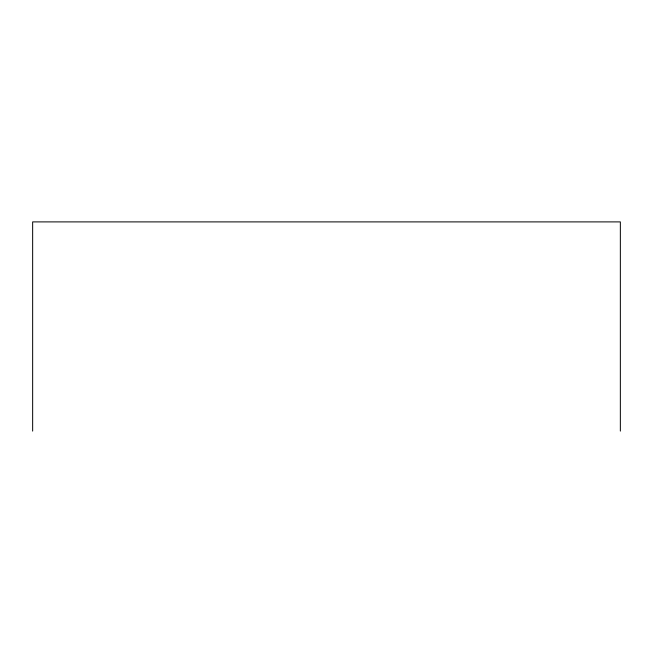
<?xml version="1.0" encoding="UTF-8"?>
<svg xmlns="http://www.w3.org/2000/svg" width="653" height="653" viewBox="0 0 653 653"><rect width="100%" height="100%" fill="white"/><g stroke="black" fill="none" stroke-linecap="round" stroke-linejoin="round"><path stroke-width="0.98" d="M620.35 431.102L620.35 221.898L32.65 221.898L32.65 431.102"/></g></svg>
